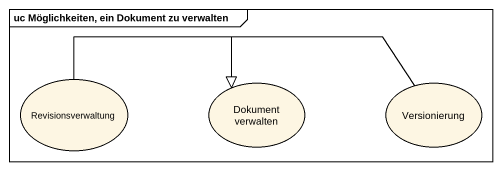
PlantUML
@startuml
mainframe uc Möglichkeiten, ein Dokument zu verwalten
usecase Revisionsverwaltung
usecase "Dokument verwalten" as Dokument_verwalten
usecase Versionierung
Revisionsverwaltung -right-|> Dokument_verwalten
Versionierung -left-|> Dokument_verwalten
@enduml
